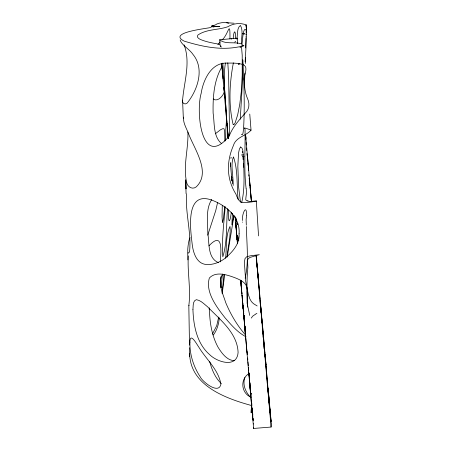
<?xml version="1.0" encoding="UTF-8"?>
<svg xmlns="http://www.w3.org/2000/svg" width="451" height="451" viewBox="0 0 451 451"><rect width="100%" height="100%" fill="white"/><g stroke="black" fill="none" stroke-linecap="round" stroke-linejoin="round"><path stroke-width="0.68" d="M250.204 387.646L250.841 397.162M244.904 73.039L244.341 87.139M209.422 307.87C209.552 321.315 211.513 335.178 218.002 347.129C221.661 353.037 226.757 360.366 234.39 360.699M183.551 117.164C182.948 122.903 186.494 128.247 188.445 133.451C194.15 148.841 211.434 172.367 196.247 186.883C192.171 190.164 187.075 186.505 186.545 181.939C182.965 165.41 188.619 148.621 187.881 131.963M252.447 413.37L252.611 413.792M247.295 354.559L246.979 351.633M227.535 208.666C226.16 224.102 227.439 242.537 222.811 256.794C221.593 240.146 223.905 223.318 225.241 206.716M228.584 209.839C227.975 219.017 229.204 227.924 231.34 212.195M240.259 119.211L242.537 80.881L242.79 59.836M220.59 46.712L220.674 45.929M245.88 38.369L245.519 47.953M245.361 63.478L245.57 57.728M225.613 258.327C226.723 247.988 225.528 235.585 230.01 226.453C230.946 236.668 227.778 247.069 227 257.262M246.02 34.868L246.032 33.988M245.925 37.174L245.942 36.745M222.275 205.673L222.055 216.638L222.422 222.738L223.352 218.915L224.778 206.823M220.764 287.439L220.759 276.767M247.154 290.134C247.706 282.777 239.554 279.462 233.855 277.331C226.21 274.552 215.702 271.248 209.349 278.025C205.143 292.214 216.79 307.182 225.117 317.904C231.318 324.957 237.536 332.455 246.054 336.807M229.959 38.944C230.089 18.333 228.589 34.496 222.055 39.913M237.401 236.29L237.621 235.422L238.81 240.293M247.114 290.856L247.114 303.213L249.724 315.39M220.184 45.839L219.682 39.778L237.153 38.143L236.984 39.124M220.28 261.884C220.759 253.135 223.826 229.976 208.965 245.84M189.691 353.618C190.018 385.729 226.267 398.69 252.058 405.669M221.261 287.766L222.337 274.287M236.922 38.594C237.824 34.513 236.69 27.996 240.434 25.425C243.45 30.792 241.246 37.833 241.403 43.775M252.188 412.338L250.998 412.27L251.184 409.852M223.961 274.642L222.078 293.032M242.356 222.304L242.379 221.999M232.412 213.306L231.87 224.948L233.815 215.392M253.699 427.683L253.62 428.45L271.085 427.052L271.293 423.342L270.78 419.464M241.945 43.899C242.542 43.042 242.785 25.82 246.116 30.014C246.731 40.505 245.677 51.313 245.135 61.86M242.514 220.488C241.589 214.377 246.877 202.685 246.534 215.657M226.639 117.846L225.833 129.212L225.624 140.898M186.494 193.969C185.271 213.267 191.495 232.423 189.567 251.709C186.009 258.434 188.479 239.03 190.08 237.716M233.184 38.549C233.827 30.318 235.518 28.932 235.631 38.363M247.982 200.498L247.757 200.515M219.276 317.842C218.848 323.97 217.044 329.997 213.385 334.986M222.213 293.5L224.722 274.58M188.304 255.909C187.272 272.449 191.027 289.035 188.822 305.592L189.505 345.156M246.5 215.894L246.116 219.682L246.319 225.212M218.69 317.064L216.745 325.65L212.41 334.033M227.265 256.687L234.03 215.313M217.591 202.516L215.758 210.555L207.742 235.185M252.323 413.443L252.233 411.413M209.117 309.183L209.241 308.484M237.902 223.82L237.705 224.502M225.438 62.96C222.76 79.68 225.5 96.739 226.278 113.517M233.381 62.836C229.497 82.877 228.358 104.683 233.139 124.561M244.899 377.538C242.328 384.556 245.479 392.037 250.418 397.122M231.318 38.995L231.577 38.482L231.746 38.995M224.243 92.286C222.777 96.136 217.624 102.309 213.188 98.972M241.663 202.719C245.124 188.292 243.856 173.094 243.523 158.38C242.779 155.15 243.85 147.962 240.62 146.964M251.258 318.085L252.678 316.168L255.706 314.088M260.436 310.322L260.757 309.352L260.481 308.433M189.178 305.631L188.822 305.654M221.926 66.821C213.797 80.656 212.799 97.461 213.126 113.173C214.665 123.038 213.064 136.704 221.666 143.677M239.983 47.738L240.975 46.848L241.584 47.597L242.215 55.366L242.21 74.973L241.274 91.841L239.791 104.096L237.705 114.729L235.213 122.661L234.154 124.425L233.257 124.656M237.609 224.654L236.933 223.6L236.144 218.932M245.964 25.149L246.291 25.014L246.5 26.547M217.901 44.542L220.235 41.858M211.722 199.517C205.425 209.444 207.821 222.151 207.804 233.297C209.461 243.021 207.454 258.023 218.385 262.629M245.152 278.199C249.037 261.524 246.674 244.205 246.415 227.27M235.631 41.317L234.791 42.157M215.313 133.795L220.483 129.781L222.743 128.698L223.995 128.727L224.649 130.875L224.863 140.96M222.755 274.073C217.078 282.625 223.053 293.866 225.686 302.542C230.591 314.302 237.141 325.481 245.581 335.065M249.172 373.422C239.836 378.891 241.043 393.238 251.111 397.292M240.546 147.009L239.38 149.106L238.523 153.199L237.835 166.504L238.686 187.689L240.513 202.29M256.901 313.355L256.01 313.907M256.275 201.033C252.802 201.918 248.287 202.471 244.352 202.493C239.16 203.401 237.361 197.848 235.89 194.043C226.391 178.85 226.402 161.655 233.381 145.611C235.738 137.059 246.105 135.988 251.044 130.176L249.758 114.064M251.19 409.807L252.205 409.739M212.957 27.071L215.505 26.485L214.163 26.231M211.203 27.376C208.548 28.413 166.859 32.314 184.155 41.114C201.118 46.323 219.338 50.343 237.096 47.175C239.137 46.836 241.172 46.464 243.174 45.946C244.143 45.737 244.301 45.54 243.224 45.799C241.685 45.991 241.296 46.239 242.249 45.337C242.694 44.463 241.443 43.82 240.671 43.679C233.99 41.672 225.105 44.536 219.682 39.778M230.365 157.997L231.735 157.839M242.728 156.582L244.098 156.424M241.33 154.981L243.427 154.828M250.998 412.27L252.38 412.248L252.272 411.797M252.391 409.846L251.218 409.812M213.723 26.209C206.958 26.513 215.916 25.538 216.66 24.066C220.488 22.533 224.852 21.998 228.837 23.215M256.326 200.988C252.96 200.808 248.388 202.691 245.744 199.872C245.829 196.208 247.109 192.34 246.128 188.552M219.428 26.508L211.993 26.164L219.806 26.581L215.166 26.316M226.69 22.719L234.063 23.227M219.705 44.316C213.453 43.183 207.094 42.152 201.169 39.773C199.359 39.158 195.886 37.078 198.017 34.936C206.755 29.011 218.346 30.121 227.879 26.722C233.297 23.379 240.417 22.482 246.291 25.03M180.174 39.97C181.55 45.145 189.741 49.322 193 54.453C204.5 68.315 198.045 88.695 188.247 101.717C186.426 105.376 181.77 104.249 182.582 100.195C184.031 81.896 190.863 62.881 184.104 44.858M233.46 157.033C230.213 164.463 233.556 176.933 233.167 185.513M257.149 305.947L253.439 303.647L251.455 301.668L249.86 298.889L248.27 294.283L245.71 281.435L244.352 262.07L245.056 258.513L246.742 256.732L250.395 255.802L259.331 254.668L249.933 257.465L248.292 258.603L247.492 260.165L247.87 267.234L247.148 277.495L246.939 288.933L247.576 307.114M233.533 157.072C238.027 170.405 236.69 185.384 238.105 199.291M221.328 383.581C215.138 377.814 211.835 369.657 209.704 361.623M220.877 45.963L221.204 47.101M241.347 134.483C243.315 136.563 243.202 129.916 243.534 129.003C244.87 106.853 243.997 84.596 242.965 62.447M252.272 413.437L251.996 410.827M248.726 174.785L248.952 176.149M242.412 298.647L242.412 299.616M251.044 130.176C250.254 129.798 241.33 126.342 245.017 128.817C245.44 148.582 243.765 168.629 246.105 188.388M252.87 418.923L253.236 420.817M252.797 418.567L252.673 413.263M249.629 379.979L249.273 377.228L250.626 393.813M227.8 62.841L228.623 76.005L229.604 135.965M241.51 288.296L241.122 284.795M252.791 417.186L252.329 413.353M247.261 354.441L247.255 353.905M231.921 177.829L231.735 176.696L231.961 180.744M236.093 218.538L236.048 218.137M265.865 364.188L265.949 364.746L265.865 363.32M267.217 382.702L267.28 383.237M249.623 381.924L249.555 381.383L250.835 397.145M245.913 138.801L245.586 135.407M259.776 294.993L259.799 295.428L256.771 262.691M268.12 388.198L268.982 398.566M243.134 307.317L243.072 306.843L244.651 325.521M238.72 63.867L238.788 64.51M249.177 178.117L249.538 181.612M259.849 296.64L259.697 295.405L259.889 299.024M260.746 306.466L260.605 305.366L262.054 323.282M265.707 362.767L265.408 359.949M232.18 180.034L232.564 183.782M249.707 382.673L250.085 386.383M267.68 386.789L267.809 388.052M242.21 296.69L242.063 295.202M242.232 297.22L242.407 299.582M258.192 278.447L258.564 281.745L258.53 281.17M259.877 296.921L262.048 320.357M237.265 241.347L237.468 243.794M258.073 277.314L257.673 273.334M260.796 306.984L261.648 315.971M265.205 357.959L264.968 355.608M240.986 282.986L241.026 283.313L240.733 280.353M249.172 376.281L248.929 373.772M252.216 411.222L252.041 410.506M252.227 411.318L252.182 411.921M268.136 391.259L268.249 392.37M243.224 305.507L243.32 306.511M243.224 308.208L243.32 309.189M252.194 411.03L252.013 410.269M249.64 182.621L249.961 185.987M257.577 272.381L257.318 269.681M264.54 351.216L264.833 354.26M242.305 297.919L242.379 299.019M250.204 387.584L250.525 390.91M252.109 410.128L251.878 408.848M252.132 410.354L251.968 409.796M268.79 397.934L268.576 395.713M252.064 409.677L251.838 408.42M257.109 267.477L256.833 264.551M263.801 343.521L263.593 341.294M264.06 346.233L264.805 353.144L262.679 327.437M264.371 349.035L262.335 326.501M269.027 400.449L271.113 421.538L268.841 395.786M237.339 242.007L237.457 243.309M241.065 284.254L240.913 282.63M241.967 294.159L241.55 289.711M243.444 310.536L243.76 313.913M246.928 351.132L244.684 325.955M253.248 419.283L253.191 418.691M250.728 393.052L250.987 395.826M251.979 408.775L251.799 406.903M250.074 187.221L250.508 191.957M269.348 402.608L269.033 399.146M263.147 336.525L263.249 337.573M236.64 233.844L237.147 239.898L237.119 239.436M241.51 289.294L240.704 280.437M242.858 305.175L242.452 300.135L242.875 304.059M252.323 409.576L252.21 408.38L252.329 410.269M251.686 405.686L251.72 407.129M250.576 192.678L250.914 196.439M256.726 263.384L256.782 263.97M269.489 405.477L269.709 407.924M262.719 331.812L262.815 332.861M269.309 403.476L269.354 403.978M243.455 310.378L243.743 313.558M244.205 318.812L243.912 315.559M243.01 305.496L243.326 308.974M251.557 405.404L251.596 405.832M251.675 406.701L250.807 395.882M247.317 154.428L247.424 155.64M251.404 200.757L249.375 178.128M256.309 255.903L259.708 294.17M268.734 395.815L268.587 394.18M250.987 197.234L251.201 199.63M256.309 255.988L256.732 260.684M261.884 318.423L265.819 362.751M256.388 259.59L256.613 262.121M261.822 321.941L261.918 322.961M262.24 326.575L262.381 328.148M236.561 232.992L235.676 223.036L236.07 227.699M237.096 239.007L237.446 242.937M240.795 280.477L241.06 283.487M241.195 284.964L241.499 288.403M241.623 289.779L241.759 291.335M244.837 325.814L245.118 328.971M245.31 331.096L245.592 334.292M252.312 410.365L252.148 408.488M240.704 280.28L240.789 281.221M243.935 315.717L244.177 320.21M244.391 320.746L244.651 323.762M244.848 325.87L245.073 329.991M245.209 331.558L245.35 333.131M249.127 373.535L249.189 374.2M249.488 377.532L249.606 378.874M249.955 382.724L250.085 384.173M250.373 387.375L250.53 389.117M253.642 423.641L253.676 424.053M258.181 277.027L257.493 269.191M239.351 63.495L239.425 64.33M269.749 408.38L269.873 409.733M237.153 38.143L237.643 43.713M245.547 134.359L251.427 201.473M256.123 255.554L271.085 427.052M256.038 255.616L256.157 256.969M268.322 394.884L270.042 412.468L265.081 354.294L268.182 393.255M256.275 258.327L256.331 258.959M264.072 347.817L264.134 348.522M243.777 311.489L243.698 310.598M250.829 393.063L250.987 394.867M253.236 420.078L253.118 418.708M240.766 280.302L240.986 282.788M241.86 292.451L241.961 293.635M243.106 307.706L243.224 309.07M227.575 131.235L228.195 138.254L227.028 122.993M230.331 162.681L231.932 180.896M235.084 216.553L237.457 243.534M240.631 280.11L253.62 428.45M224.356 94.377L228.2 138.389M230.36 162.952L230.647 166.216M243.416 311.658L243.968 317.848M244.318 321.49L244.656 325.318M244.724 326.084L245.412 334.371M251.94 410.207L251.517 405.274M268.48 392.934L268.12 388.661M258.203 277.269L258.53 281.136M264.624 354.21L264.5 352.716M248.073 163.2L248.71 170.512M260.904 311.438L261.016 312.752M245.575 134.708L245.857 138.017M247.334 154.603L248.4 166.983M245.592 137.115L245.795 139.472M252.227 408.262L252.323 409.361M242.097 295.185L242.176 296.087M242.869 304.977L242.458 300.157M242.92 305.524L243.174 308.845M223.764 87.55L224.587 96.988M228.319 138.457L227.287 126.19M224.006 90.358L221.666 63.281M223.014 78.857L221.7 63.45M269.907 410.185L270.014 411.397M260.627 308.163L260.436 305.879M246.066 142.606L246.257 144.934M243.732 167.276L243.405 163.358M252.639 414.103L252.746 415.416M252.656 413.274L252.774 414.695M235.619 222.49L235.647 222.805M251.883 404.648L251.782 403.397M249.155 376.506L248.811 372.295M227.157 125.767L226.684 118.737M270.036 411.712L270.25 414.717M260.3 304.245L260.007 300.569M248.416 367.486L248.71 371.094M244.228 316.833L244.109 315.407M226.847 121.928L226.188 113.714M246.511 148.013L246.703 150.425M247.965 361.837L248.27 365.676M247.08 351.549L247.171 352.727M237.04 238.359L237.119 239.38M236.538 232.062L236.211 227.93M236.634 233.268L237 237.88M242.824 60.096L242.847 60.676M247.83 360.078L247.667 357.97M244.594 321.467L244.656 322.296M235.433 217.98L235.67 220.979M235.839 223.16L236.104 226.565M226.515 116.612L222.811 63.072M238.331 63.856L238.359 64.262M244.978 326.468L245.107 328.136M245.355 331.468L245.581 334.433M243.128 159.688L242.863 155.747M256.337 201.022L258.541 235.901M242.886 61.218L242.914 61.68M246.928 153.498L247.041 155.398M245.547 331.057L245.575 331.496M242.7 152.759L242.638 151.457M237.451 239.915L237.389 238.286M246.381 226.52L246.398 226.892M182.576 100.094L183.337 118.224M185.739 181.978L186.004 188.941L185.665 179.836L186.071 193.659M187.712 252.808L187.875 259.9M246.5 26.53L246.539 32.844M189.555 347.693L189.6 356.707M244.324 80.932C244.352 87.043 245.147 93.272 247.667 98.887C249.459 102.822 249.471 107.659 246.883 111.262C240.253 118.923 232.919 126.229 229.266 135.943C201.394 169.965 195.711 111.831 201.152 93.419C203.136 80.216 211.175 62.441 226.915 63.095C232.107 63.078 237.44 62.881 242.48 64.386C249.91 66.81 242.785 75.824 244.324 80.932M192.938 309.437C193.445 325.492 196.845 343.538 209.58 354.571C216.982 362.114 236.955 368.512 238.1 352.434C237.361 332.956 220.032 319.703 207.505 306.736C204.072 304.07 200.825 300.298 196.326 299.673C192.481 300.879 193.361 306.336 192.938 309.437M239.081 233.765C239.864 244.419 231.921 252.605 224.339 258.846C219.276 262.51 213.002 264.895 206.688 264.506C196.044 264.027 192.881 251.528 192.041 242.926C190.299 228.426 185.513 190.767 211.598 200.035C225.771 205.278 240.434 216.97 239.081 233.765M189.933 342.315C189.651 354.633 193.535 366.748 200.312 376.98C202.386 381.608 218.774 394.975 220.905 384.224C218.51 369.532 206.051 359.289 198.722 346.982C196.861 344.474 189.894 331.372 189.933 342.315M246.083 25.104L246.517 30.178L246.083 25.104M244.622 33.864L242.531 33.746L244.634 33.887M250.959 393.875L250.88 393.046L250.981 394.163L250.959 393.875"/></g></svg>
